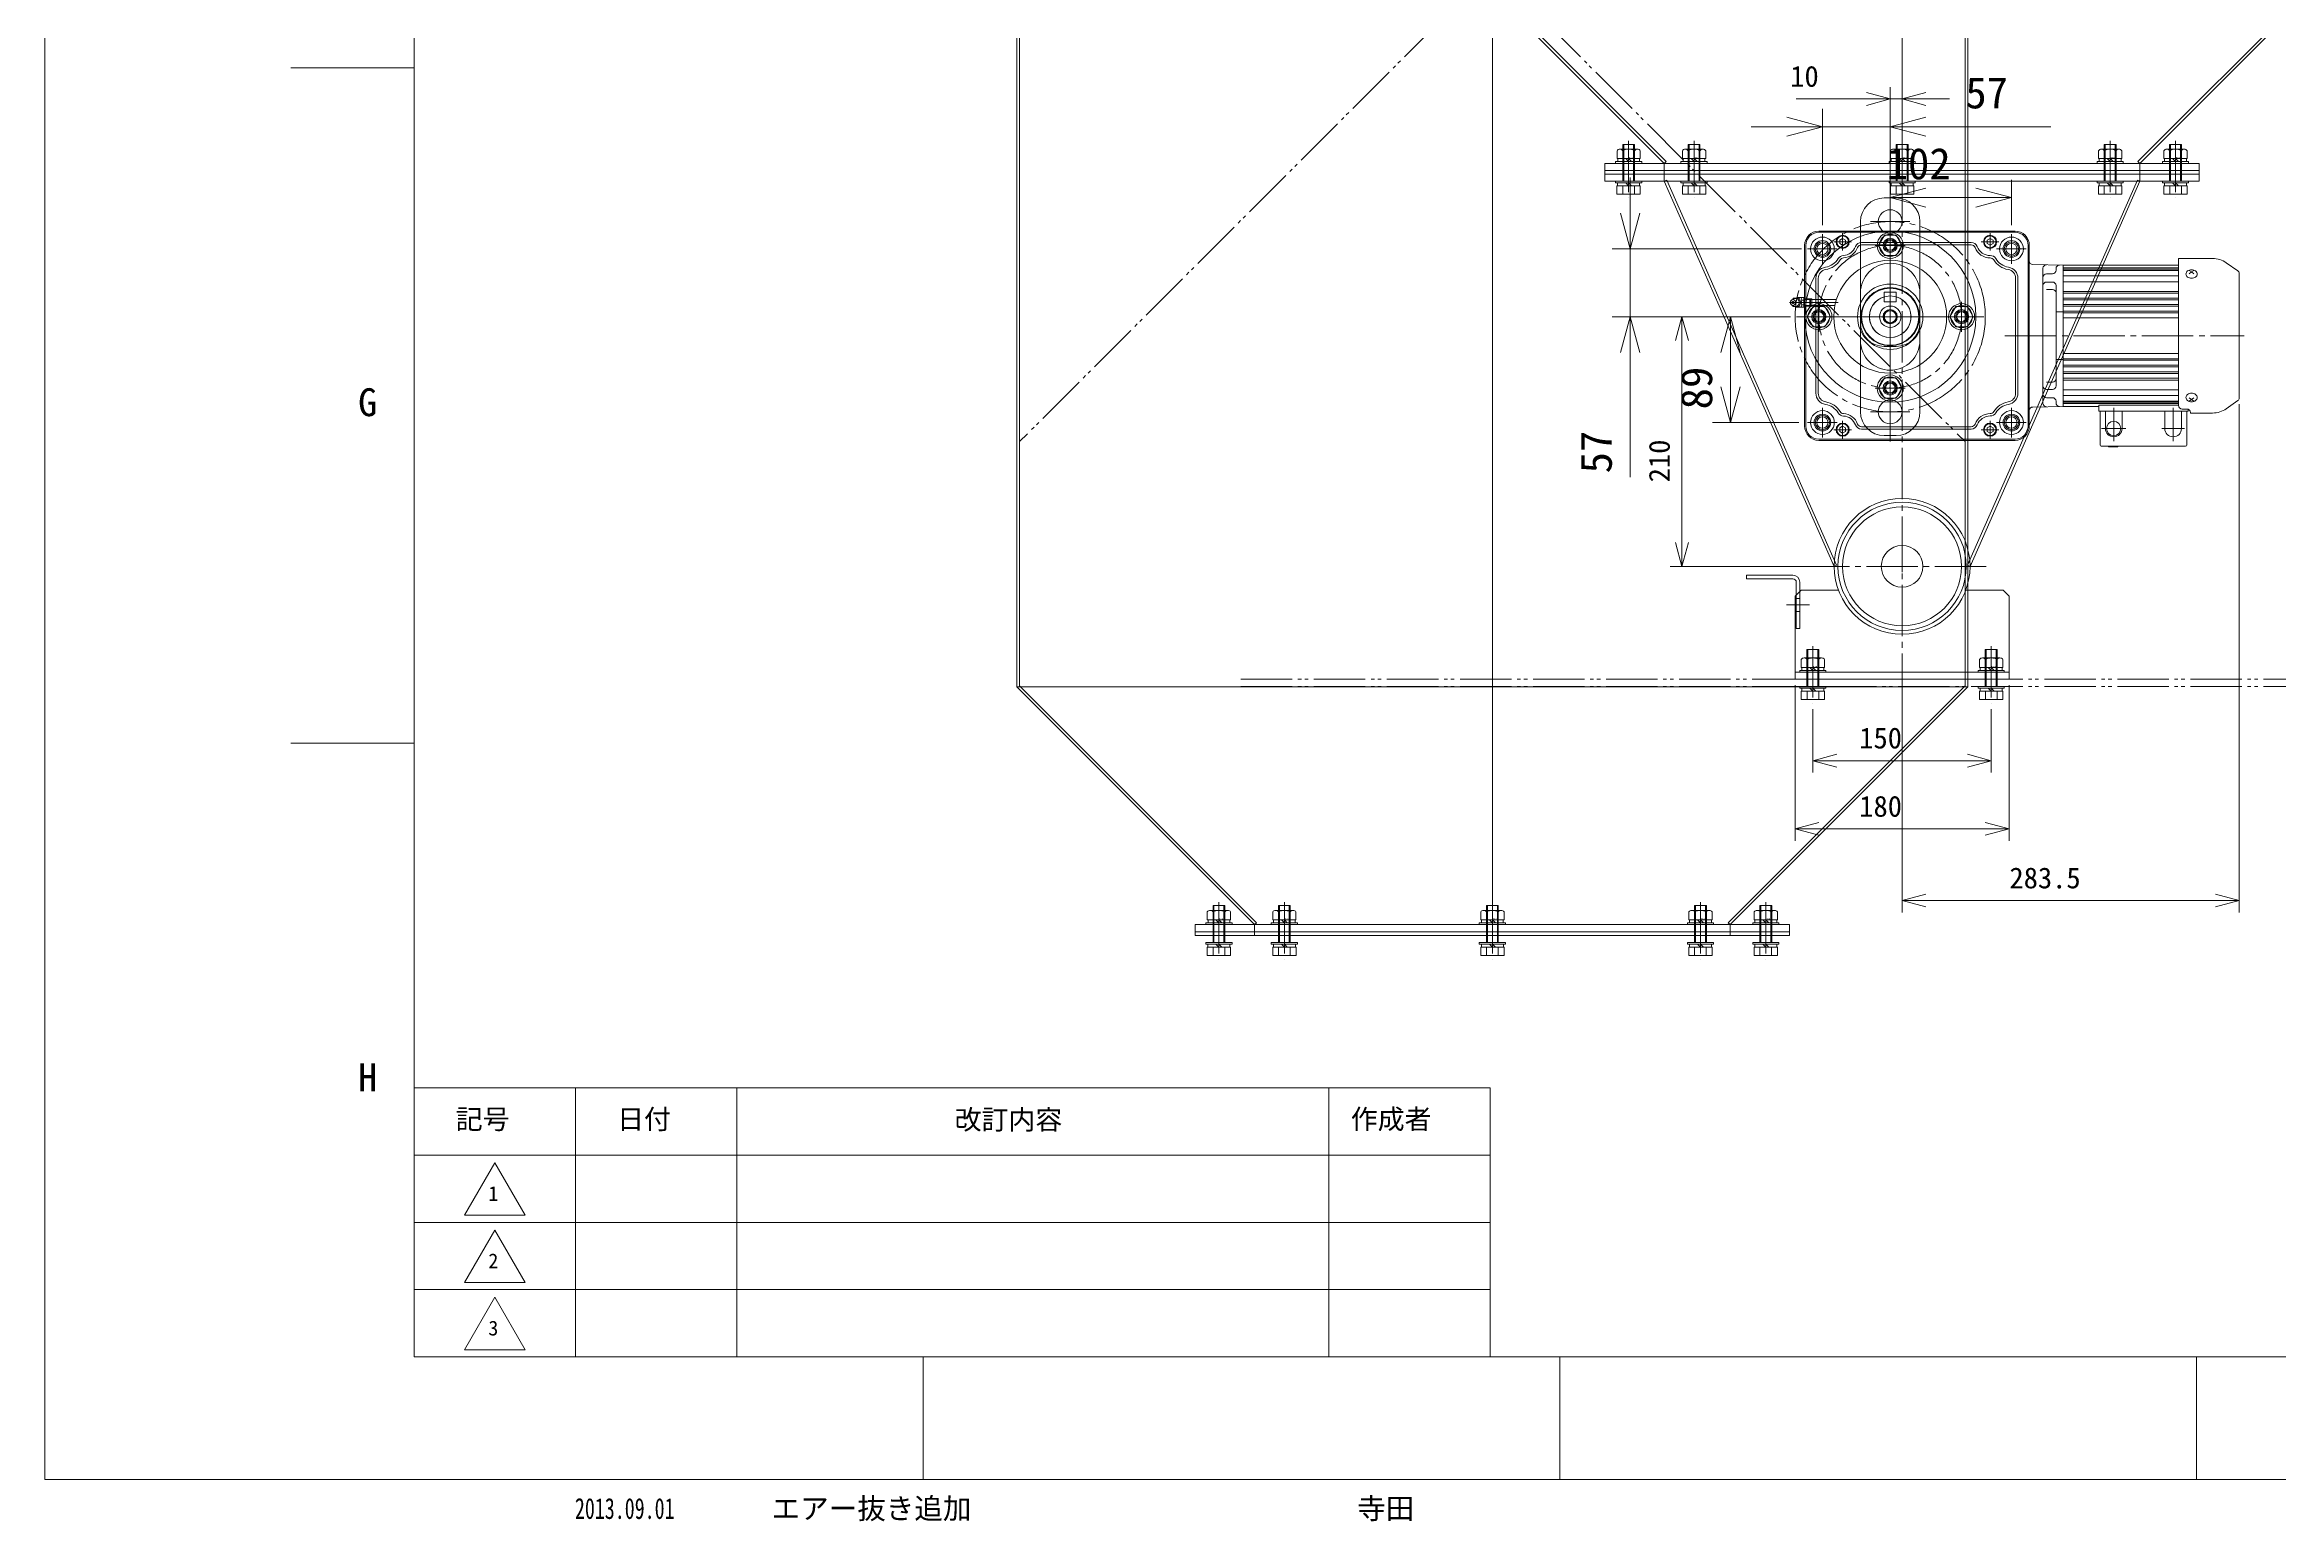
# Model space of a CAD drawing. Units: millimetres at full size. Extents: x -24503 to 24503, y -7436 to 7436.
# Drawn here: x -14198 to -12319, y 409 to 1651 of the extents above; entities that cross this region are included whole.
import ezdxf
from ezdxf.enums import TextEntityAlignment as Align

# ---------------------------------------------------------------- set-up
doc = ezdxf.new("R2010")
doc.units = ezdxf.units.MM
doc.header["$LTSCALE"] = 4.8
doc.linetypes.add('CHAIN2', pattern=[12, 9, -1, 1, -1])
doc.linetypes.add('DOUBLE_CHAIN2', pattern=[12.8, 9, -1, 0.6, -0.6, 0.6, -1])
for name, color, linetype, lineweight in [('0-0_90_FRAME', 2, 'Continuous', 9), ('0-1_91_BLANK', 6, 'Continuous', 9), ('0-2_08_DIM', 3, 'Continuous', 9), ('0-3_06_PHANTOM', 7, 'DOUBLE_CHAIN2', 9), ('0-4_0', 2, 'Continuous', 9), ('0-6_05_CENTER', 2, 'CHAIN2', 9), ('0-7_04_HIDDEN', 7, 'Continuous', 9), ('0-8_10_DRAFT', 1, 'Continuous', 9)]:
    doc.layers.add(name, color=color, linetype=linetype, lineweight=lineweight)
doc.styles.add('ＭＳ ゴシック', font='')
doc.styles.add('ＭＳ Ｐゴシック', font='')
doc.styles.get('ＭＳ ゴシック').set_extended_font_data('MS Gothic')
doc.styles.get('ＭＳ Ｐゴシック').set_extended_font_data('MS PGothic')

# ---------------------------------------------------------------- blocks, each defined once
blk = doc.blocks.new('A$C532D29E8_1_1')
at = {"layer": '0-4_0', "color": 134}
for p, q in [((-57.15, 80), (-200, 404)), ((57.15, 80), (200, 404))]:
    blk.add_line(p, q, dxfattribs=at)
blk.add_lwpolyline([(250, 404), (-250, 404), (-250, 410), (250, 410)], close=True, dxfattribs=at)
blk.add_lwpolyline([(53.536, 60), (85, 60), (90, 55), (90, -15), (-90, -15), (-90, 55), (-85, 60), (-53.536, 60)], dxfattribs=at)
for centre, radius in [((-10, 350), 6), ((-70, 290), 6), ((50, 290), 6), ((-10, 230), 6), ((0, 80), 57.15), ((0, 80), 53.95)]:
    blk.add_circle(centre, radius, dxfattribs=at)
at = {"layer": '0-6_05_CENTER'}
for p, q in [((-230, 417.468), (-230, 396.346)), ((-175, 417.468), (-175, 396.346)), ((-175, 417.468), (-175, 396.346)), ((0, 417.468), (0, 396.346)), ((175, 417.468), (175, 396.346)), ((175, 417.468), (175, 396.346)), ((230, 417.468), (230, 396.346)), ((0, 410), (0, -24.608)), ((-10, 363.415), (-10, 216.585)), ((-83.415, 290), (63.415, 290)), ((70.836, 80), (-70.836, 80)), ((-75, -2.111), (-75, -21.897)), ((75, -2.111), (75, -21.897))]:
    blk.add_line(p, q, dxfattribs=at)
blk.add_circle((-10, 290), 60, dxfattribs=at)
at = {"layer": '0-7_04_HIDDEN'}
for p, q in [((-200, 410), (-200, 404)), ((-197.895, 404.928), (-200, 404)), ((-55.045, 80.928), (-197.895, 404.928)), ((55.045, 80.928), (197.895, 404.928)), ((197.895, 404.928), (200, 404)), ((200, 410), (200, 404)), ((-35, 310), (-35, 270)), ((15, 270), (15, 310)), ((-55.045, 80.928), (-57.15, 80)), ((55.045, 80.928), (57.15, 80)), ((90, -9), (-90, -9))]:
    blk.add_line(p, q, dxfattribs=at)
for centre, start, end in [((-10, 310), 0, 180), ((-10, 270), 180, 0)]:
    blk.add_arc(centre, 25, start, end, dxfattribs=at)
blk = doc.blocks.new('A$C1A3C2C0C_1_1_2_1')
at = {"layer": '0-4_0', "color": 134}
for p, q in [((-11, 1.5), (11, 1.5)), ((-11, 1.5), (-11, 0)), ((-11, 0), (11, 0)), ((-9.815, 11), (9.815, 11)), ((-9.815, 4), (-9.815, 11)), ((9.815, 4), (-9.815, 4)), ((-9.25, 4), (-9.25, 1.5)), ((-5, -31), (-5, 0)), ((-4.908, 4), (-4.908, 11)), ((-4.188, -31), (-4.188, 0)), ((0, 1.5), (-2.5, 4)), ((0, 4), (2.5, 1.5)), ((4.188, -31), (4.188, 0)), ((4.907, 4), (4.907, 11)), ((5, -31), (5, 0)), ((9.25, 1.5), (9.25, 4)), ((9.815, 4), (9.815, 11)), ((11, 0), (11, 1.5)), ((-5, -31), (5, -31))]:
    blk.add_line(p, q, dxfattribs=at)
at = {"layer": '0-4_0', "color": 134, "linetype": 'CHAIN2'}
blk.add_line((0, -34), (0, 14), dxfattribs=at)
at = {"layer": '0-8_10_DRAFT', "style": 'ＭＳ ゴシック', "width": 1.8}
blk.add_text('BT-M10x35L,SW,PW', height=0.2199, dxfattribs=at).set_placement((5.1, 10.658), align=Align.BOTTOM_LEFT)
blk = doc.blocks.new('M10Nza_1_1_2_1')
at = {"layer": '0-4_0', "color": 134}
for p, q in [((-9.8, 4), (-9.8, 10.687)), ((-9.8, 4), (9.8, 4)), ((-9.2, 1.5), (-9.2, 4)), ((-7.35, 12), (7.35, 12)), ((-4.9, 4), (-4.9, 10.687)), ((0, 1.5), (-2.5, 4)), ((0, 4), (2.5, 1.5)), ((4.9, 10.687), (4.9, 4)), ((9.2, 4), (9.2, 1.5)), ((9.8, 10.687), (9.8, 4))]:
    blk.add_line(p, q, dxfattribs=at)
at = {"layer": '0-4_0', "color": 134, "linetype": 'CHAIN2'}
blk.add_line((0, 12), (0, 0), dxfattribs=at)
at = {"layer": '0-4_0', "color": 134}
blk.add_lwpolyline([(-11, 1.5), (11, 1.5), (11, 0), (-11, 0)], close=True, dxfattribs=at)
for centre, radius, start, end in [((-7.35, 9.058), 2.942, 33.626, 146.374), ((0, 2.2), 9.8, 60, 120), ((7.35, 9.058), 2.942, 33.626, 146.374)]:
    blk.add_arc(centre, radius, start, end, dxfattribs=at)
at = {"layer": '0-8_10_DRAFT', "style": 'ＭＳ ゴシック', "width": 1.8}
blk.add_text('M10', height=0.9164, dxfattribs=at).set_placement((0.256, 4.117), align=Align.BOTTOM_LEFT)
blk = doc.blocks.new('A$C3D7A25D6_1_1')
at = {"layer": '0-4_0'}
blk.add_blockref('A$C532D29E8_1_1', (0, -280), dxfattribs=at)
at = {"layer": '0-7_04_HIDDEN', "rotation": 180}
for p in [(-75, -301), (75, -301)]:
    blk.add_blockref('A$C1A3C2C0C_1_1_2_1', p, dxfattribs=at)
at = {"layer": '0-7_04_HIDDEN'}
for p in [(-75, -289), (75, -289)]:
    blk.add_blockref('M10Nza_1_1_2_1', p, dxfattribs=at)
blk = doc.blocks.new('A$C14983397_1_1')
at = {"layer": '0-4_0', "color": 134}
for radius in [50, 17.5]:
    blk.add_circle((0, 0), radius, dxfattribs=at)
at = {"layer": '0-8_10_DRAFT'}
for p, q in [((-4.782, 0), (4.782, 0)), ((0, 4.782), (0, -4.782))]:
    blk.add_line(p, q, dxfattribs=at)
blk = doc.blocks.new('B-M6Fc_1_1_1')
at = {"layer": '0-4_0'}
for p, q in [((-4.042, 5.783), (-4.042, 2.341)), ((-4.041, 2.341), (-4.041, 1.041)), ((-4.041, 1.041), (-3, 0)), ((-2.078, 5.154), (-3.505, 5.701)), ((0, 3.095), (-3.504, 4.438)), ((-2.504, 10.044), (-3.5, 9.531)), ((-3.5, 4.437), (-3.5, 9.531)), ((-2.441, 10.237), (-3.047, 8.66)), ((-2.021, 2.341), (-2.021, 1.041)), ((0, 4.357), (-0.23, 4.445)), ((0, 4.357), (0.23, 4.445)), ((0, 3.095), (3.504, 4.438)), ((2.021, 2.341), (2.021, 1.041)), ((2.078, 5.154), (3.505, 5.701)), ((2.441, 10.237), (3.047, 8.66)), ((2.504, 10.044), (3.5, 9.531)), ((3, 0), (4.041, 1.041)), ((3.5, 4.437), (3.5, 9.531)), ((4.041, 5.783), (4.041, 2.341)), ((4.041, 2.341), (4.041, 1.041))]:
    blk.add_line(p, q, dxfattribs=at)
at = {"layer": '0-4_0', "linetype": 'CHAIN2'}
blk.add_line((0, -5), (0, 12.834), dxfattribs=at)
at = {"layer": '0-4_0'}
for centre, radius, start, end in [((-0.042, 5.783), 4, 149.84175, 180.00002), ((-3.031, 1.432), 1.359, 41.98509, 138.01503), ((-3.031, 1.951), 1.359, 221.98497, 318.01491), ((0, -1.971), 4.762, 64.89106, 115.1089), ((0, 5.353), 4.762, 244.8911, 295.10894), ((3.031, 1.432), 1.359, 41.9851, 138.01486), ((3.031, 1.951), 1.359, 221.98515, 318.01491), ((0.041, 5.783), 4, 359.99998, 30.15825)]:
    blk.add_arc(centre, radius, start, end, dxfattribs=at)
blk.add_ellipse((0, 7.555), major_axis=(-3.258, 0), ratio=0.956841, start_param=5.92113206, end_param=9.78683121, dxfattribs=at)
for major_axis, ratio in [((-2.494, 0), 0.889137), ((-1.05, 0), 0.922851)]:
    blk.add_ellipse((0, 9.783), major_axis=major_axis, ratio=ratio, dxfattribs=at)
at = {"layer": '0-8_10_DRAFT'}
for p, q in [((-3, 0), (-3, -4.458)), ((-3, 0), (3, 0)), ((3, 0), (3, -4.458)), ((-2.459, -1), (-3, -0.062)), ((-3, -1), (3, -1)), ((-3, -4.458), (3, -4.458)), ((-3, -4.458), (-2.459, -5)), ((-2.459, -1), (-2.459, -5)), ((-2.459, -5), (2.459, -5)), ((2.459, -1), (3, -0.062)), ((2.459, -1), (2.459, -5)), ((2.459, -5), (3, -4.458))]:
    blk.add_line(p, q, dxfattribs=at)
blk = doc.blocks.new('A$C40332C96_1_1_1')
at = {"layer": '0-6_05_CENTER'}
for p, q in [((0, 78.878), (0, -78.878)), ((-78.878, 0), (78.878, 0))]:
    blk.add_line(p, q, dxfattribs=at)
blk.add_circle((0, 0), 60, dxfattribs=at)
at = {"layer": '0-7_04_HIDDEN'}
for centre, radius in [((0, 0), 72), ((0, 60), 6), ((0, 0), 27.5), ((0, 0), 24.5), ((-60, 0), 6), ((60, 0), 6), ((0, -60), 6)]:
    blk.add_circle(centre, radius, dxfattribs=at)
blk = doc.blocks.new('A$C491655AE_1_1_1_1_1')
at = {"layer": '0-7_04_HIDDEN', "linetype": 'CHAIN2'}
for p, q in [((-12.636, 0), (12.636, 0)), ((0, -12.636), (0, 12.636))]:
    blk.add_line(p, q, dxfattribs=at)
at = {"layer": '0-7_04_HIDDEN'}
blk.add_lwpolyline([(4.908, -8.5), (-4.908, -8.5), (-9.815, 0), (-4.908, 8.5), (4.908, 8.5), (9.815, 0)], close=True, dxfattribs=at)
for radius in [11, 9.25]:
    blk.add_circle((0, 0), radius, dxfattribs=at)
at = {"layer": '0-8_10_DRAFT', "style": 'ＭＳ ゴシック', "width": 1.9}
blk.add_text('BT-M10', height=0.2199, dxfattribs=at).set_placement((-0.704, -0.537), align=Align.BOTTOM_LEFT)
blk = doc.blocks.new('A$C35045EA2_1_1_1')
at = {"layer": '0-4_0', "color": 134, "linetype": 'CHAIN2'}
for p, q in [((-12, 0), (12, 0)), ((0, -12), (0, 12))]:
    blk.add_line(p, q, dxfattribs=at)
at = {"layer": '0-4_0', "color": 134}
blk.add_lwpolyline([(2.887, -5), (-2.887, -5), (-5.773, 0), (-2.887, 5), (2.887, 5), (5.773, 0)], close=True, dxfattribs=at)
blk.add_circle((0, 0), 9, dxfattribs=at)
at = {"layer": '0-8_10_DRAFT', "style": 'ＭＳ ゴシック', "width": 2}
blk.add_text('CS-M12', height=0.2199, dxfattribs=at).set_placement((-0.698, -0.465), align=Align.BOTTOM_LEFT)
blk = doc.blocks.new('A$C5BCE4C76_1_1_1')
at = {"layer": '0-6_05_CENTER'}
for p, q in [((0, 105), (0, -105)), ((-16.631, 80), (16.631, 80)), ((-34, 0), (34, 0)), ((-16.631, -80), (16.631, -80))]:
    blk.add_line(p, q, dxfattribs=at)
at = {"layer": '0-7_04_HIDDEN'}
for p, q in [((5, 100), (-5, 100)), ((-25, 80), (-25, -80)), ((25, -80), (25, 80)), ((-25, 0), (-25, -5)), ((25, -5), (25, 0)), ((-5, -25), (5, -25)), ((-5, -100), (5, -100))]:
    blk.add_line(p, q, dxfattribs=at)
blk.add_lwpolyline([(-5, 16.771), (-5, 12.5), (5, 12.5), (5, 16.771)], dxfattribs=at)
for centre, radius in [((0, 80), 10), ((0, 0), 17.5), ((0, 0), 6), ((0, 0), 5), ((0, -80), 10)]:
    blk.add_circle(centre, radius, dxfattribs=at)
for centre, start, end in [((-5, 80), 90, 180), ((5, 80), 0, 90), ((-5, -5), 180, 270), ((5, -5), 270, 0), ((-5, -80), 180, 270), ((5, -80), 270, 0)]:
    blk.add_arc(centre, 20, start, end, dxfattribs=at)
blk = doc.blocks.new('GM-SHYF-RH 0.4kW、1／160、＊＊V、60Hza_1_1_1')
at = {"layer": '0-4_0'}
for p, q in [((-117, 60), (-117, -92)), ((-116, 60), (-116, -92)), ((60, 72), (-105, 72)), ((60, 71), (-105, 71)), ((-84, 65.886), (-86.5, 64.443)), ((-86.5, 61.556), (-86.5, 64.443)), ((-84, 60.113), (-86.5, 61.556)), ((-84, 65.886), (-81.5, 64.443)), ((-81.5, 61.556), (-84, 60.113)), ((-81.5, 64.443), (-81.5, 61.556)), ((-68.094, 62.5), (24.094, 62.5)), ((24.094, 60.5), (-68.094, 60.5)), ((40, 65.886), (37.5, 64.443)), ((37.5, 61.556), (37.5, 64.443)), ((40, 60.113), (37.5, 61.556)), ((40, 65.886), (42.5, 64.443)), ((42.5, 61.556), (40, 60.113)), ((42.5, 64.443), (42.5, 61.556)), ((71, -92), (71, 60)), ((72, -92), (72, 60)), ((-282.666, 45.383), (-292.392, 38.573)), ((-242.5, 49), (-271.194, 49)), ((-255.5, 38.916), (-253.5, 37.74)), ((-253.5, 37.74), (-255.5, 36.088)), ((-242.5, -16), (-242.5, 49)), ((-242.5, 43.5), (-145.5, 43.5)), ((-242.5, 41), (-145.5, 41)), ((-242.5, 40), (-145.5, 40)), ((-242.5, 39), (-145.5, 39)), ((-175.5, 43.5), (-145.5, 43.5)), ((-145.5, 43.483), (-119.948, 43.937)), ((-145.5, -16), (-145.5, 43.5)), ((-145.5, 43.5), (-145.5, -16)), ((-139.5, 39.5), (-139.5, 40.5)), ((-139.5, 39.5), (-139.5, 39.096)), ((-128.5, -72.739), (-128.5, 40.739)), ((-293.5, -16), (-293.5, 36.443)), ((-242.5, 34.316), (-145.5, 34.316)), ((-242.5, 29.366), (-145.5, 29.366)), ((-242.5, 21.319), (-145.5, 21.319)), ((-242.5, 19.715), (-145.5, 19.715)), ((-139.5, 26.185), (-139.5, -16)), ((-136.5, 36.096), (-131.5, 36.096)), ((-136.5, 29.185), (-131.5, 29.185)), ((-136.5, 23.001), (-131.5, 23.001)), ((-117, 19.446), (-117, 33.227)), ((-107.5, -64.322), (-107.5, 32.322)), ((-105.5, 32.322), (-105.5, -64.322)), ((5, 16.771), (5, 20.8)), ((60.5, -64.322), (60.5, 32.322)), ((62.5, 32.322), (62.5, -64.322)), ((-242.5, 15.751), (-145.5, 15.751)), ((-242.5, 14.283), (-145.5, 14.283)), ((-242.5, 10.192), (-145.5, 10.192)), ((-242.5, 8.83), (-145.5, 8.83)), ((-242.5, 4.64), (-145.5, 4.64)), ((-242.5, 3.373), (-145.5, 3.373)), ((-145.5, 4), (-139.5, 4)), ((-293.5, -16), (-293.5, -68.443)), ((-242.5, -1), (-145.5, -1)), ((-242.5, -16), (-242.5, -74.619)), ((-145.5, -16), (-145.5, -75.5)), ((-145.5, -75.5), (-145.5, -16)), ((-139.5, -58.185), (-139.5, -16)), ((-242.5, -31), (-145.5, -31)), ((-242.5, -35.373), (-145.5, -35.373)), ((-242.5, -36.639), (-145.5, -36.639)), ((-145.5, -36), (-139.5, -36)), ((-242.5, -40.83), (-145.5, -40.83)), ((-242.5, -42.192), (-145.5, -42.192)), ((-242.5, -46.282), (-145.5, -46.282)), ((-242.5, -47.751), (-145.5, -47.751)), ((-242.5, -51.714), (-145.5, -51.714)), ((-242.5, -53.319), (-145.5, -53.319)), ((-136.5, -55.001), (-131.5, -55.001)), ((-117, -51.446), (-117, -65.226)), ((-282.666, -77.383), (-292.392, -70.573)), ((-253.5, -69.74), (-255.5, -68.087)), ((-255.5, -70.916), (-253.5, -69.74)), ((-242.5, -61.366), (-145.5, -61.366)), ((-242.5, -66.315), (-145.5, -66.315)), ((-242.5, -71), (-145.5, -71)), ((-242.5, -72), (-145.5, -72)), ((-242.5, -73), (-145.5, -73)), ((-175.5, -74.5), (-242.5, -74.5)), ((-175.5, -79.5), (-175.5, -74.5)), ((-139.5, -71.5), (-139.5, -71.096)), ((-139.5, -71.5), (-139.5, -71.096)), ((-139.5, -71.5), (-139.5, -72.5)), ((-136.5, -61.185), (-131.5, -61.185)), ((-136.5, -68.096), (-131.5, -68.096)), ((-252.5, -81), (-271.194, -81)), ((-252.5, -81), (-252.5, -80.619)), ((-250.5, -79.5), (-250.5, -77.791)), ((-175.5, -79.5), (-250.5, -79.5)), ((-249.5, -77.619), (-245.5, -77.619)), ((-249.5, -108), (-249.5, -79.5)), ((-245, -79.5), (-245, -94)), ((-231, -79.5), (-231, -94)), ((-195, -79.5), (-195, -94)), ((-181, -79.5), (-181, -94)), ((-176.5, -108), (-176.5, -79.5)), ((-175.5, -75.5), (-145.5, -75.5)), ((-145.5, -75.482), (-119.948, -75.937)), ((-84, -92.114), (-86.5, -93.557)), ((-86.5, -96.444), (-86.5, -93.557)), ((-84, -92.114), (-81.5, -93.557)), ((-81.5, -93.557), (-81.5, -96.444)), ((-68.094, -92.5), (24.094, -92.5)), ((40, -92.114), (37.5, -93.557)), ((37.5, -96.444), (37.5, -93.557)), ((40, -92.114), (42.5, -93.557)), ((42.5, -93.557), (42.5, -96.444)), ((-177.5, -109), (-248.5, -109)), ((-191.5, -109), (-191.5, -109.5)), ((-183.5, -109.5), (-191.5, -109.5)), ((-186, -109), (-186, -109.5)), ((-183.5, -109), (-183.5, -109.5)), ((-105, -103), (60, -103)), ((-105, -104), (60, -104)), ((-84, -97.887), (-86.5, -96.444)), ((-81.5, -96.444), (-84, -97.887)), ((24.094, -94.5), (-68.094, -94.5)), ((40, -97.887), (37.5, -96.444)), ((42.5, -96.444), (40, -97.887))]:
    blk.add_line(p, q, dxfattribs=at)
at = {"layer": '0-4_0', "linetype": 'CHAIN2'}
for p, q in [((-89.535, 57), (-114.465, 57)), ((-102, 69.465), (-102, 44.535)), ((-76.615, 63), (-91.385, 63)), ((-84, 70.384), (-84, 55.615)), ((0, 65.361), (0, -65.361)), ((47.385, 63), (32.615, 63)), ((40, 70.384), (40, 55.615)), ((69.465, 57), (44.535, 57)), ((57, 69.465), (57, 44.535)), ((65.361, 0), (-65.361, 0)), ((-96.56, -16), (-297.811, -16)), ((-238, -76.716), (-238, -104.695)), ((-188, -76.716), (-188, -104.695)), ((-89.535, -89), (-114.465, -89)), ((-102, -76.535), (-102, -101.465)), ((-84, -87.616), (-84, -102.385)), ((40, -87.616), (40, -102.385)), ((69.465, -89), (44.535, -89)), ((57, -76.535), (57, -101.465)), ((-247.595, -94), (-228.406, -94)), ((-198.187, -94), (-177.813, -94)), ((-76.615, -95), (-91.385, -95)), ((47.385, -95), (32.615, -95))]:
    blk.add_line(p, q, dxfattribs=at)
at = {"layer": '0-4_0'}
for points in [[(-248.8, 35.924), (-248.891, 36.627), (-249.158, 37.303), (-249.592, 37.926), (-250.177, 38.472), (-250.889, 38.92), (-251.702, 39.253), (-252.583, 39.458), (-253.5, 39.527), (-254.417, 39.458), (-255.299, 39.253), (-256.111, 38.92), (-256.824, 38.472), (-257.408, 37.926), (-257.842, 37.303), (-258.11, 36.627), (-258.2, 35.924), (-258.11, 35.221), (-257.842, 34.545), (-257.408, 33.922), (-256.824, 33.376), (-256.111, 32.928), (-255.299, 32.595), (-254.417, 32.39), (-253.5, 32.32), (-252.583, 32.39), (-251.702, 32.595), (-250.889, 32.928), (-250.177, 33.376), (-249.592, 33.922), (-249.158, 34.545), (-248.891, 35.221)], [(-248.8, -67.923), (-248.891, -67.22), (-249.158, -66.544), (-249.592, -65.922), (-250.177, -65.375), (-250.889, -64.927), (-251.702, -64.594), (-252.583, -64.389), (-253.5, -64.32), (-254.417, -64.389), (-255.299, -64.594), (-256.111, -64.927), (-256.824, -65.375), (-257.408, -65.922), (-257.842, -66.544), (-258.11, -67.22), (-258.2, -67.923), (-258.11, -68.626), (-257.842, -69.302), (-257.408, -69.925), (-256.824, -70.471), (-256.111, -70.919), (-255.299, -71.252), (-254.417, -71.457), (-253.5, -71.527), (-252.583, -71.457), (-251.702, -71.252), (-250.889, -70.919), (-250.177, -70.471), (-249.592, -69.925), (-249.158, -69.302), (-248.891, -68.626)]]:
    blk.add_lwpolyline(points, close=True, dxfattribs=at)
for points in [[(-251.5, 38.916), (-253.5, 37.74), (-251.5, 36.088)], [(-5, 16.771), (-5, 20.8), (5, 20.8)], [(-251.5, -70.916), (-253.5, -69.74), (-251.5, -68.087)]]:
    blk.add_lwpolyline(points, dxfattribs=at)
for centre, radius in [((-102, 57), 10), ((-102, 57), 7), ((-84, 63), 5.5), ((-84, 63), 5), ((40, 63), 5.5), ((40, 63), 5), ((57, 57), 10), ((57, 57), 7), ((0, 0), 47.5), ((0, 0), 24), ((-188, -94), 6), ((-102, -89), 10), ((-102, -89), 7), ((-84, -95), 5.5), ((-84, -95), 5), ((40, -95), 5.5), ((40, -95), 5), ((57, -89), 10), ((57, -89), 7)]:
    blk.add_circle(centre, radius, dxfattribs=at)
for centre, radius, start, end in [((-105, 60), 12, 90, 180), ((-105, 60), 11, 90, 180), ((-84, 63), 13.5, 269.62489, 339.3338), ((-84, 63), 11.5, 269.62489, 339.3338), ((-68.094, 57), 5.5, 90, 159.3338), ((-68.094, 57), 3.5, 90, 159.3338), ((24.094, 57), 5.5, 20.6662, 90), ((24.094, 57), 3.5, 20.6662, 90), ((40, 63), 13.5, 200.6662, 266.95528), ((40, 63), 11.5, 200.6662, 266.95528), ((60, 60), 12, 0, 90), ((60, 60), 11, 0, 90), ((-290.9, 36.443), 2.6, 125, 180), ((-271.194, 29), 20, 90, 125), ((-142.5, 40.5), 3, 0, 90), ((-136.5, 39.096), 3, 180, 270), ((-131.5, 40.739), 3, 0, 90.98117), ((-120, 46.937), 3, 271, 0), ((-98, 32.322), 9.5, 99.2069, 180), ((-98, 32.322), 7.5, 99.2069, 180), ((-102, 57), 15.5, 279.2069, 328.41203), ((-102, 57), 17.5, 279.2069, 328.41203), ((-84.111, 46), 5.5, 89.62489, 148.41203), ((-84.111, 46), 3.5, 89.62489, 148.41203), ((39.097, 46.024), 3.5, 31.5123, 86.95528), ((39.097, 46.024), 5.5, 31.5123, 86.95528), ((57, 57), 17.5, 211.5123, 260.7931), ((57, 57), 15.5, 211.5123, 260.7931), ((53, 32.322), 7.5, 0, 80.7931), ((53, 32.322), 9.5, 0, 80.7931), ((-136.5, 26.185), 3, 90, 180), ((-136.5, 20.001), 3, 90, 180), ((-131.5, 33.096), 3, 0, 90), ((-131.5, 26.185), 3, 0, 90), ((0, 0), 17.5, 106.60155, 73.39845), ((-136.5, -52.001), 3, 180, 270), ((-290.9, -68.443), 2.6, 180, 235), ((-245.5, -74.619), 3, 270, 0), ((-142.5, -72.5), 3, 270, 0), ((-136.5, -58.185), 3, 180, 270), ((-136.5, -71.096), 3, 90, 180), ((-131.5, -72.739), 3, 269.01883, 0), ((-131.5, -58.185), 3, 270, 0), ((-131.5, -65.096), 3, 270, 0), ((-98, -64.322), 9.5, 180, 260.7931), ((-98, -64.322), 7.5, 180, 260.7931), ((-102, -89), 15.5, 31.58598, 80.7931), ((-102, -89), 17.5, 31.58598, 80.7931), ((57, -89), 17.5, 99.2069, 148.48976), ((57, -89), 15.5, 99.2069, 148.48976), ((53, -64.322), 7.5, 279.2069, 0), ((53, -64.322), 9.5, 279.2069, 0), ((-271.194, -61), 20, 235, 270), ((-249.5, -80.619), 3, 90, 180), ((-120, -78.937), 3, 0, 89), ((-105, -92), 12, 180, 270), ((-105, -92), 11, 180, 270), ((-84.111, -78.001), 5.5, 211.58598, 270.37383), ((-84.111, -78.001), 3.5, 211.58598, 270.37383), ((-84, -95), 13.5, 20.66844, 90.37383), ((-84, -95), 11.5, 20.66844, 90.37383), ((-68.094, -89), 5.5, 200.66844, 270), ((-68.094, -89), 3.5, 200.66844, 270), ((24.094, -89), 3.5, 270, 339.33156), ((24.094, -89), 5.5, 270, 339.33156), ((40, -95), 13.5, 93.04605, 159.33156), ((40, -95), 11.5, 93.04605, 159.33156), ((39.097, -78.024), 3.5, 273.04605, 328.48976), ((39.097, -78.024), 5.5, 273.04605, 328.48976), ((60, -92), 11, 270, 0), ((60, -92), 12, 270, 0), ((-248.5, -108), 1, 180, 270), ((-238, -94), 7, 180, 0), ((-188, -94), 7, 180, 0), ((-177.5, -108), 1, 270, 0)]:
    blk.add_arc(centre, radius, start, end, dxfattribs=at)
blk = doc.blocks.new('M12Tz_1_1_1')
at = {"layer": '0-4_0', "color": 134}
for radius in [6, 4.75]:
    blk.add_circle((0, 0), radius, dxfattribs=at)
at = {"layer": '0-6_05_CENTER'}
for p, q in [((10.332, 0), (-10.332, 0)), ((0, -10.332), (0, 10.332))]:
    blk.add_line(p, q, dxfattribs=at)
blk = doc.blocks.new('A$C6E415A49_1_1_1')
at = {"layer": '0-4_0', "color": 134}
for p, q in [((-72, -92), (-72, 60)), ((-60, 72), (105, 72)), ((117, 60), (117, -92)), ((105, -104), (-60, -104))]:
    blk.add_line(p, q, dxfattribs=at)
for centre, radius in [((0, 60), 5), ((0, 60), 4.1), ((0, 0), 47.5), ((-60, 0), 5), ((-60, 0), 4.1), ((60, 0), 5), ((60, 0), 4.1), ((0, -60), 5), ((0, -60), 4.1)]:
    blk.add_circle(centre, radius, dxfattribs=at)
for centre, start, end in [((-60, 60), 90, 180), ((105, 60), 0, 90), ((-60, -92), 180, 270), ((105, -92), 270, 0)]:
    blk.add_arc(centre, 12, start, end, dxfattribs=at)
at = {"layer": '0-6_05_CENTER'}
for p, q in [((0, 69), (0, -69)), ((-74.248, 12), (-43.677, 12)), ((-69, 0), (69, 0))]:
    blk.add_line(p, q, dxfattribs=at)
blk.add_circle((0, 0), 60, dxfattribs=at)
at = {"layer": '0-7_04_HIDDEN'}
for p, q in [((-72, 15), (-66, 15)), ((-72, 14.5), (-45.233, 14.5)), ((-72, 9.5), (-46.54, 9.5)), ((-72, 9), (-66, 9)), ((-66, 15), (-66, 9))]:
    blk.add_line(p, q, dxfattribs=at)
at = {"layer": '0-4_0'}
for p in [(-57, 57), (102, 57), (-57, -89), (102, -89)]:
    blk.add_blockref('M12Tz_1_1_1', p, dxfattribs=at)
blk = doc.blocks.new('A$C7F591B76_1_1')
at = {"layer": '0-6_05_CENTER'}
blk.add_circle((0, 0), 80, dxfattribs=at)
at = {"layer": '0-4_0'}
for name in ['A$C6E415A49_1_1_1', 'A$C35045EA2_1_1_1']:
    blk.add_blockref(name, (0, 0), dxfattribs=at)
at = {"layer": '0-4_0', "xscale": -1}
blk.add_blockref('GM-SHYF-RH 0.4kW、1／160、＊＊V、60Hza_1_1_1', (0, 0), dxfattribs=at)
at = {"layer": '0-4_0', "rotation": 90}
blk.add_blockref('B-M6Fc_1_1_1', (-72, 12), dxfattribs=at)
at = {"layer": '0-7_04_HIDDEN'}
for name in ['A$C5BCE4C76_1_1_1', 'A$C40332C96_1_1_1']:
    blk.add_blockref(name, (0, 0), dxfattribs=at)
at = {"layer": '0-7_04_HIDDEN', "rotation": 180}
for p in [(0, 60), (-60, 0), (60, 0), (0, -60)]:
    blk.add_blockref('A$C491655AE_1_1_1_1_1', p, dxfattribs=at)
blk = doc.blocks.new('A$C45B13965_1_1')
at = {"layer": '0-4_0', "color": 3}
blk.add_lwpolyline([(-250, -3), (250, -3), (250, 0), (-250, 0)], close=True, dxfattribs=at)
at = {"layer": '0-6_05_CENTER'}
for p, q in [((-230, 5.197), (-230, -8.403)), ((230, 5.197), (230, -8.403))]:
    blk.add_line(p, q, dxfattribs=at)
at = {"layer": '0-7_04_HIDDEN', "color": 3}
for p, q in [((-200, 0), (-200, -3)), ((200, 0), (200, -3))]:
    blk.add_line(p, q, dxfattribs=at)
at = {"layer": '0-8_10_DRAFT'}
blk.add_line((0, 0), (0, -3), dxfattribs=at)
blk = doc.blocks.new('M10Nu_1_1')
at = {"layer": '0-7_04_HIDDEN'}
for p, q in [((-9.8, 0), (-9.8, 6.687)), ((-9.8, 0), (9.8, 0)), ((-7.35, 8), (7.35, 8)), ((-4.9, 0), (-4.9, 6.687)), ((4.9, 6.687), (4.9, 0)), ((9.8, 6.687), (9.8, 0))]:
    blk.add_line(p, q, dxfattribs=at)
at = {"layer": '0-7_04_HIDDEN', "linetype": 'CHAIN2'}
blk.add_line((0, 8), (0, 0), dxfattribs=at)
at = {"layer": '0-7_04_HIDDEN'}
for centre, radius, start, end in [((-7.35, 5.058), 2.942, 33.626, 146.374), ((0, -1.8), 9.8, 60, 120), ((7.35, 5.058), 2.942, 33.626, 146.374)]:
    blk.add_arc(centre, radius, start, end, dxfattribs=at)
at = {"layer": '0-8_10_DRAFT', "style": 'ＭＳ ゴシック', "width": 0.6}
blk.add_text('Ｍ１０', height=0.9164, dxfattribs=at).set_placement((0.256, 0.117), align=Align.BOTTOM_LEFT)
blk = doc.blocks.new('A$C6D2F3CDD_1_1')
at = {"layer": '0-7_04_HIDDEN'}
for p, q in [((0, 0), (0, -40)), ((0, 0), (40, 0)), ((40, -1), (40, 0)), ((3, -38), (3, -7.5)), ((7.5, -3), (38, -3)), ((1, -40), (0, -40))]:
    blk.add_line(p, q, dxfattribs=at)
for centre, radius, start, end in [((7.5, -7.5), 4.5, 90, 180), ((38, -1), 2, 270, 0), ((1, -38), 2, 270, 0)]:
    blk.add_arc(centre, radius, start, end, dxfattribs=at)
blk = doc.blocks.new('A$C68035A4A_1_1')
at = {"layer": '0-4_0', "color": 134}
for p, q in [((-400, 857), (-400, 206)), ((400, 857), (-400, 857)), ((397.7, 860), (-397.7, 860)), ((-580, 797), (-400, 797)), ((-561.5, 780.5), (-522.5, 780.5)), ((-501.5, 780.5), (-462.5, 780.5)), ((-575, 755), (-580, 760)), ((-400, 755), (-575, 755)), ((-522.5, 769.5), (-561.5, 769.5)), ((-462.5, 769.5), (-501.5, 769.5)), ((-580, 300), (-400, 300)), ((-580, 260), (-580, 300)), ((-580, 297), (-400, 297)), ((-561.5, 280.5), (-522.5, 280.5)), ((-522.5, 269.5), (-561.5, 269.5)), ((-501.5, 280.5), (-462.5, 280.5)), ((-462.5, 269.5), (-501.5, 269.5)), ((-575, 255), (-580, 260)), ((-400, 255), (-575, 255)), ((-400, 206), (-200, 6)), ((400, 206), (200, 6))]:
    blk.add_line(p, q, dxfattribs=at)
for points in [[(-400, 206), (400, 206), (400, 857)], [(-580, 760), (-580, 800), (-400, 800)]]:
    blk.add_lwpolyline(points, dxfattribs=at)
at = {"layer": '0-4_0', "color": 3}
for points in [[(-397.7, 857), (-399.7, 857), (-397.7, 859)], [(397.7, 857), (399.7, 857), (397.7, 859)], [(-400, 800), (-402, 800), (-400, 802)], [(-400, 797), (-402, 797), (-400, 795)], [(-400, 755), (-402, 755), (-400, 753)], [(-400, 300), (-402, 300), (-400, 302)], [(-400, 297), (-402, 297), (-400, 295)]]:
    blk.add_lwpolyline(points, close=True, dxfattribs=at)
at = {"layer": '0-4_0', "color": 134}
blk.add_lwpolyline([(-250, 0), (250, 0), (250, 6), (-250, 6)], close=True, dxfattribs=at)
blk.add_lwpolyline([(-250, 0), (250, 0), (250, 6), (-250, 6)], close=True, dxfattribs=at)
for centre, start, end in [((-561.5, 775), 90, 270), ((-522.5, 775), 270, 90), ((-501.5, 775), 90, 270), ((-462.5, 775), 270, 90), ((-561.5, 275), 90, 270), ((-522.5, 275), 270, 90), ((-501.5, 275), 90, 270), ((-462.5, 275), 270, 90)]:
    blk.add_arc(centre, 5.5, start, end, dxfattribs=at)
at = {"layer": '0-6_05_CENTER'}
for p, q in [((-376, 846.733), (-376, 867.267)), ((-188, 846.733), (-188, 867.267)), ((-130, 846.733), (-130, 867.267)), ((130, 846.733), (130, 867.267)), ((188, 846.733), (188, 867.267)), ((376, 846.733), (376, 867.267)), ((-448.35, 775), (-575.65, 775)), ((-448.35, 275), (-575.65, 275)), ((-230, 13.468), (-230, -7.654)), ((-175, 13.468), (-175, -7.654)), ((175, 13.468), (175, -7.654)), ((230, 13.468), (230, -7.654))]:
    blk.add_line(p, q, dxfattribs=at)
blk.add_lwpolyline([(0, 869.047), (0, -10.607), (0, 869.047)], dxfattribs=at)
at = {"layer": '0-7_04_HIDDEN'}
for p, q in [((-397.7, 860), (-397.7, 206.953)), ((397.7, 860), (397.7, 206.953)), ((-396.7, 820), (396.7, 820)), ((-397.7, 206.953), (-198.374, 7.626)), ((397.7, 206.953), (198.374, 7.626)), ((-200, 6), (-198.374, 7.626)), ((200, 6), (198.374, 7.626))]:
    blk.add_line(p, q, dxfattribs=at)
for points in [[(-200, 6), (-200, 0), (-200, 6)], [(200, 6), (200, 0), (200, 6)]]:
    blk.add_lwpolyline(points, dxfattribs=at)
for p in [(-397.7, 860), (110, 860)]:
    blk.add_blockref('A$C6D2F3CDD_1_1', p, dxfattribs=at)
at = {"layer": '0-7_04_HIDDEN', "rotation": 180}
for p in [(-376, 857), (-188, 857), (-130, 857), (0, 857), (130, 857), (188, 857), (376, 857)]:
    blk.add_blockref('M10Nu_1_1', p, dxfattribs=at)
at = {"layer": '0-7_04_HIDDEN', "xscale": -1}
for p in [(-110, 860), (397.7, 860)]:
    blk.add_blockref('A$C6D2F3CDD_1_1', p, dxfattribs=at)
blk = doc.blocks.new('A$C68035B7A_1_1')
at = {"layer": '0-4_0'}
for name, p in [('A$C68035A4A_1_1', (0, 3)), ('M10Nza_1_1_2_1', (-230, 9)), ('M10Nza_1_1_2_1', (-175, 9)), ('M10Nza_1_1_2_1', (0, 9)), ('M10Nza_1_1_2_1', (175, 9)), ('M10Nza_1_1_2_1', (230, 9)), ('A$C45B13965_1_1', (0, 3))]:
    blk.add_blockref(name, p, dxfattribs=at)
at = {"layer": '0-4_0', "rotation": 180}
for p in [(-230, -6), (-175, -6), (0, -6), (175, -6), (230, -6)]:
    blk.add_blockref('A$C1A3C2C0C_1_1_2_1', p, dxfattribs=at)
blk = doc.blocks.new('A$C38CC7ED6_1_1')
at = {"layer": '0-4_0', "color": 134}
for p, q in [((206, 400), (6, 200)), ((857, 400), (206, 400)), ((857, -400), (857, 400)), ((860, -397.7), (860, 397.7)), ((206, -400), (6, -200))]:
    blk.add_line(p, q, dxfattribs=at)
blk.add_lwpolyline([(206, 400), (206, -400), (857, -400)], dxfattribs=at)
at = {"layer": '0-4_0', "color": 3}
for points in [[(857, 397.7), (857, 399.7), (859, 397.7)], [(857, -397.7), (857, -399.7), (859, -397.7)]]:
    blk.add_lwpolyline(points, close=True, dxfattribs=at)
at = {"layer": '0-4_0', "color": 134}
blk.add_lwpolyline([(0, 250), (0, -250), (6, -250), (6, 250)], close=True, dxfattribs=at)
at = {"layer": '0-6_05_CENTER'}
for p, q in [((846.733, 376), (867.267, 376)), ((13.468, 230), (-7.654, 230)), ((846.733, 188), (867.267, 188)), ((13.468, 175), (-7.654, 175)), ((845.236, 130), (868.267, 130)), ((845.236, -130), (868.267, -130)), ((13.468, -175), (-7.654, -175)), ((846.733, -188), (867.267, -188)), ((13.468, -230), (-7.654, -230)), ((275, -247.415), (275, -266.813)), ((775, -247.415), (775, -266.813)), ((846.733, -376), (867.267, -376))]:
    blk.add_line(p, q, dxfattribs=at)
blk.add_lwpolyline([(868.825, 0), (-10.607, 0), (868.825, 0)], dxfattribs=at)
at = {"layer": '0-7_04_HIDDEN'}
for p, q in [((206.953, 397.7), (7.626, 198.374)), ((860, 397.7), (206.953, 397.7)), ((820, 396.7), (820, -396.7)), ((6, 200), (7.626, 198.374)), ((6, -200), (7.626, -198.374)), ((206.953, -397.7), (7.626, -198.374)), ((297, -252.65), (297, -213.65)), ((300, -213.65), (297, -213.65)), ((300, -213.65), (300, -252.65)), ((797, -252.65), (797, -213.65)), ((800, -213.65), (797, -213.65)), ((800, -213.65), (800, -252.65)), ((255, -258.65), (255, -255.65)), ((255, -255.65), (294, -255.65)), ((294, -258.65), (255, -258.65)), ((269.5, -258.65), (269.5, -255.65)), ((280.5, -258.65), (280.5, -255.65)), ((755, -255.65), (794, -255.65)), ((755, -258.65), (755, -255.65)), ((794, -258.65), (755, -258.65)), ((769.5, -258.65), (769.5, -255.65)), ((780.5, -258.65), (780.5, -255.65)), ((860, -397.7), (206.953, -397.7))]:
    blk.add_line(p, q, dxfattribs=at)
for points in [[(6, 200), (0, 200), (6, 200)], [(6, -200), (0, -200), (6, -200)]]:
    blk.add_lwpolyline(points, dxfattribs=at)
for centre, radius in [((294, -252.65), 6), ((294, -252.65), 3), ((794, -252.65), 6), ((794, -252.65), 3)]:
    blk.add_arc(centre, radius, 270, 0, dxfattribs=at)
for name, p, rotation in [('A$C6D2F3CDD_1_1', (860, 397.7), 270), ('M10Nu_1_1', (857, 376), 90), ('M10Nu_1_1', (857, 188), 90), ('M10Nu_1_1', (857, 130), 90), ('M10Nu_1_1', (857, 0), 90), ('A$C6D2F3CDD_1_1', (860, -110), 270), ('M10Nu_1_1', (857, -130), 90), ('M10Nu_1_1', (857, -188), 90), ('M10Nu_1_1', (857, -376), 90)]:
    blk.add_blockref(name, p, dxfattribs=dict(at, rotation=rotation))
at = {"layer": '0-7_04_HIDDEN', "xscale": -1, "rotation": 270}
for p in [(860, 110), (860, -397.7)]:
    blk.add_blockref('A$C6D2F3CDD_1_1', p, dxfattribs=at)
blk = doc.blocks.new('A$C68035BC8_1_1')
at = {"layer": '0-3_06_PHANTOM'}
for q in [(-397.7, 415.3), (397.7, 415.3)]:
    blk.add_line((0, 813), q, dxfattribs=at)
at = {"layer": '0-4_0'}
for name, p, rotation in [('A$C38CC7ED6_1_1', (0, 3), 90), ('A$C1A3C2C0C_1_1_2_1', (-230, -6), 180), ('A$C1A3C2C0C_1_1_2_1', (-175, -6), 180), ('A$C1A3C2C0C_1_1_2_1', (0, -6), 180), ('A$C1A3C2C0C_1_1_2_1', (175, -6), 180), ('A$C1A3C2C0C_1_1_2_1', (230, -6), 180)]:
    blk.add_blockref(name, p, dxfattribs=dict(at, rotation=rotation))
for name, p in [('M10Nza_1_1_2_1', (-230, 9)), ('M10Nza_1_1_2_1', (-175, 9)), ('M10Nza_1_1_2_1', (0, 9)), ('M10Nza_1_1_2_1', (175, 9)), ('M10Nza_1_1_2_1', (230, 9)), ('A$C45B13965_1_1', (0, 3))]:
    blk.add_blockref(name, p, dxfattribs=at)
blk = doc.blocks.new('_Open30')
at = {"layer": '0-2_08_DIM'}
blk.add_line((0, 0), (-1, 0), dxfattribs=at)
blk.add_lwpolyline([(-1, 0.26795), (0, 0), (-1, -0.26795)], dxfattribs=at)

msp = doc.modelspace()

# ---------------------------------------------------------------- linework, layer by layer
at = {"layer": '0-0_90_FRAME'}
for p, q in [((-13887.51, 1631.23), (-13991.205, 1631.23)), ((-13887.51, 1063.252), (-13991.205, 1063.252)), ((-13459.274, 443.738), (-13459.274, 546.97)), ((-12923.806, 443.738), (-12923.806, 546.97)), ((-12388.339, 443.738), (-12388.339, 546.97))]:
    msp.add_line(p, q, dxfattribs=at)
at = {"layer": '0-0_90_FRAME', "color": 134}
for p, q in [((-13751.738, 546.97), (-13751.738, 773.256)), ((-13615.967, 546.97), (-13615.967, 773.256)), ((-13118.138, 546.97), (-13118.138, 773.256)), ((-13887.51, 716.684), (-12982.367, 716.684)), ((-13887.51, 660.113), (-12982.367, 660.113)), ((-13887.51, 603.542), (-12982.367, 603.542))]:
    msp.add_line(p, q, dxfattribs=at)
at = {"layer": '0-0_90_FRAME', "color": 6}
msp.add_lwpolyline([(-13887.51, 546.97), (-7676.365, 546.97), (-7676.365, 4987.401), (-13887.51, 4987.401)], close=True, dxfattribs=at)
at = {"layer": '0-0_90_FRAME', "color": 134}
for points in [[(-13887.51, 546.97), (-12982.367, 546.97), (-12982.367, 773.256), (-13887.51, 773.256)], [(-13845.081, 666.121), (-13819.624, 710.214), (-13794.167, 666.121)], [(-13845.081, 609.55), (-13819.624, 653.643), (-13794.167, 609.55)], [(-13845.081, 552.979), (-13819.624, 597.072), (-13794.167, 552.979)]]:
    msp.add_lwpolyline(points, close=True, dxfattribs=at)
at = {"layer": '0-1_91_BLANK'}
msp.add_lwpolyline([(-14198.277, 443.738), (-7572.67, 443.738), (-7572.67, 5107.097), (-14198.277, 5107.097)], close=True, dxfattribs=at)
at = {"layer": '0-2_08_DIM', "color": 4}
for p, q in [((-12665.923, 1605.1), (-12724.923, 1605.1)), ((-12645.923, 1531.925), (-12645.923, 1615.1)), ((-12635.923, 1605.1), (-12645.923, 1605.1)), ((-12635.923, 1539.149), (-12635.923, 1615.1)), ((-12615.923, 1605.1), (-12595.923, 1605.1)), ((-12729.801, 1421.925), (-12831.059, 1421.925)), ((-12821.059, 1231.925), (-12821.059, 1401.925)), ((-12352.423, 1348.482), (-12352.423, 920.766)), ((-12699.833, 1211.925), (-12831.059, 1211.925)), ((-12725.923, 1111.925), (-12725.923, 981.046)), ((-12635.923, 1126.925), (-12635.923, 920.766)), ((-12545.923, 1111.925), (-12545.923, 981.046)), ((-12710.923, 1091.925), (-12710.923, 1038.469)), ((-12560.923, 1091.925), (-12560.923, 1038.469)), ((-12690.923, 1048.469), (-12580.923, 1048.469)), ((-12705.923, 991.046), (-12565.923, 991.046)), ((-12615.923, 930.766), (-12372.423, 930.766))]:
    msp.add_line(p, q, dxfattribs=at)
at = {"layer": '0-3_06_PHANTOM'}
for p, q in [((-13192.083, 1116.925), (-8976.507, 1116.925)), ((-13192.083, 1110.925), (-8976.507, 1110.925))]:
    msp.add_line(p, q, dxfattribs=at)
at = {"layer": '0-4_0', "color": 134}
for p, q in [((-12732.923, 1581.768), (-12762.923, 1581.768)), ((-12702.923, 1498.889), (-12702.923, 1596.768)), ((-12702.923, 1581.768), (-12645.923, 1581.768)), ((-12645.923, 1509.425), (-12645.923, 1596.768)), ((-12615.923, 1581.768), (-12510.923, 1581.768)), ((-12864.656, 1508.925), (-12864.656, 1538.925)), ((-12645.923, 1519.425), (-12645.923, 1537.089)), ((-12543.923, 1498.889), (-12543.923, 1537.089)), ((-12615.923, 1522.089), (-12573.923, 1522.089)), ((-12720.423, 1478.925), (-12879.656, 1478.925)), ((-12864.656, 1478.925), (-12864.656, 1421.925)), ((-12733.423, 1421.925), (-12879.656, 1421.925)), ((-12733.423, 1421.925), (-12795.257, 1421.925)), ((-12864.656, 1391.925), (-12864.656, 1286.925)), ((-12780.257, 1391.925), (-12780.257, 1362.925)), ((-12722.888, 1332.925), (-12795.257, 1332.925))]:
    msp.add_line(p, q, dxfattribs=at)

# ---------------------------------------------------------------- block references
at = {"layer": '0-2_08_DIM', "xscale": 20, "yscale": 20}
for p in [(-12645.923, 1605.1), (-12560.923, 1048.469), (-12545.923, 991.046), (-12352.423, 930.766)]:
    msp.add_blockref('_Open30', p, dxfattribs=at)
for p, rotation in [((-12635.923, 1605.1), 180), ((-12821.059, 1421.925), 90), ((-12821.059, 1211.925), 270), ((-12710.923, 1048.469), 180), ((-12725.923, 991.046), 180), ((-12635.923, 930.766), 180)]:
    msp.add_blockref('_Open30', p, dxfattribs=dict(at, rotation=rotation))
at = {"layer": '0-4_0'}
for name, p in [('A$C68035B7A_1_1', (-12635.923, 1541.925)), ('A$C68035BC8_1_1', (-12980.541, 901.537)), ('A$C3D7A25D6_1_1', (-12635.923, 1411.925)), ('A$C7F591B76_1_1', (-12645.923, 1421.925)), ('A$C14983397_1_1', (-12635.923, 1211.925))]:
    msp.add_blockref(name, p, dxfattribs=at)
at = {"layer": '0-4_0', "xscale": 30, "yscale": 30}
for p in [(-12702.923, 1581.768), (-12543.923, 1522.089)]:
    msp.add_blockref('_Open30', p, dxfattribs=at)
for p, rotation in [((-12645.923, 1581.768), 180), ((-12645.923, 1522.089), 180), ((-12864.656, 1478.925), 270), ((-12864.656, 1421.925), 90), ((-12780.257, 1421.925), 90), ((-12780.257, 1332.925), 270)]:
    msp.add_blockref('_Open30', p, dxfattribs=dict(at, rotation=rotation))

# ---------------------------------------------------------------- texts
at = {"layer": '0-0_90_FRAME', "color": 134}
for s, height, style, p in [('G', 23.46, 'ＭＳ ゴシック', (-13934.618, 1331.241)), ('H', 23.46, 'ＭＳ ゴシック', (-13934.618, 763.264)), ('記号', 16.59, 'ＭＳ Ｐゴシック', (-13852.538, 733.656)), ('日付', 16.59, 'ＭＳ Ｐゴシック', (-13716.767, 733.656)), ('改訂内容', 16.59, 'ＭＳ Ｐゴシック', (-13432.881, 733.27)), ('作成者', 16.59, 'ＭＳ Ｐゴシック', (-13099.624, 733.656)), ('1', 12.44, 'ＭＳ ゴシック', (-13825.137, 674.342)), ('2', 12.44, 'ＭＳ ゴシック', (-13825.137, 617.771)), ('3', 12.44, 'ＭＳ ゴシック', (-13825.137, 561.199))]:
    msp.add_text(s, height=height, dxfattribs=dict(at, style=style)).set_placement(p, align=Align.BOTTOM_LEFT)
at = {"layer": '0-0_90_FRAME', "color": 3, "style": 'ＭＳ ゴシック', "width": 0.7}
msp.add_text('2013.09.01', height=17.6, dxfattribs=at).set_placement((-13752.271, 405.34), align=Align.BOTTOM_LEFT)
at = {"layer": '0-0_90_FRAME', "color": 3, "style": 'ＭＳ ゴシック'}
for s, p in [('エアー抜き追加', (-13586.822, 405.34)), ('寺田', (-13094.34, 405.34))]:
    msp.add_text(s, height=17.6, dxfattribs=at).set_placement(p, align=Align.BOTTOM_LEFT)
at = {"layer": '0-2_08_DIM', "color": 4, "style": 'ＭＳ ゴシック'}
for s, p in [('10', (-12729.995, 1610.1)), ('150', (-12671.923, 1053.486)), ('180', (-12671.923, 996.046)), ('283.5', (-12545.602, 935.783))]:
    msp.add_text(s, height=17.6, dxfattribs=at).set_placement(p, align=Align.BOTTOM_LEFT)
msp.add_text('210', height=17.6, rotation=90, dxfattribs=at).set_placement((-12826.059, 1282.639), align=Align.BOTTOM_LEFT)
at = {"layer": '0-4_0', "color": 134, "style": 'ＭＳ ゴシック'}
for s, p in [('57', (-12582.709, 1589.268)), ('102', (-12648.923, 1529.589))]:
    msp.add_text(s, height=26.39, dxfattribs=at).set_placement(p, align=Align.BOTTOM_LEFT)
for s, p in [('89', (-12787.757, 1343.996)), ('57', (-12872.156, 1290.139))]:
    msp.add_text(s, height=26.39, rotation=90, dxfattribs=at).set_placement(p, align=Align.BOTTOM_LEFT)

doc.saveas('drawing.dxf')
